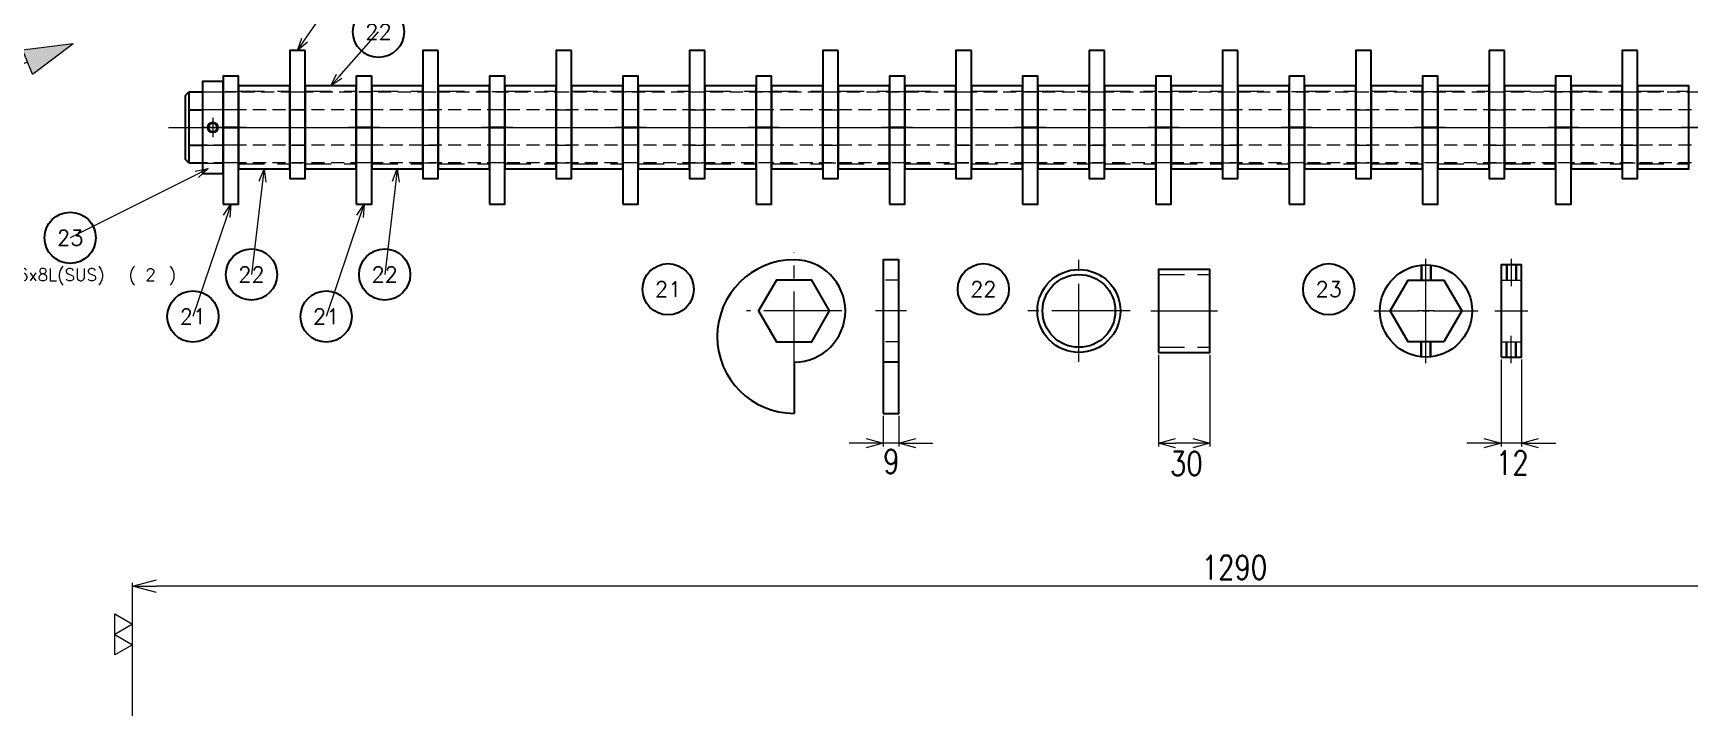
# Model space of a CAD drawing. Header units: millimetres. Extents: x 0 to 38884, y -3675 to 8056.
# Drawn here: x 33978 to 34947, y 656 to 1050 of the extents above; entities that cross this region are included whole.
import ezdxf
from ezdxf import colors
from ezdxf.entities.mleader import LeaderData, LeaderLine
from ezdxf.enums import TextEntityAlignment as Align
from ezdxf.math import Vec2, Vec3

# ---------------------------------------------------------------- set-up
doc = ezdxf.new("R2010")
doc.units = ezdxf.units.MM
doc.header["$LTSCALE"] = 2.4
doc.header["$PDMODE"] = 99
doc.header["$PDSIZE"] = 1
for name, pattern in [('CENTER2', [28.575, 19.05, -3.175, 3.175, -3.175]), ('HIDDEN', [9.525, 6.35, -3.175]), ('HIDDEN2', [4.7625, 3.175, -1.5875])]:
    doc.linetypes.add(name, pattern=pattern)
for name, color, linetype, lineweight in [('01_NORMAL', 7, 'Continuous', 25), ('03_かくれ線', 6, 'HIDDEN2', 13), ('04_HIDDEN', 2, 'HIDDEN', 13), ('04_中心線', 1, 'CENTER2', 9), ('05_CENTER', 4, 'CENTER2', 13), ('07_TEXT', 3, 'Continuous', 13), ('07_寸法線', 3, 'Continuous', 9), ('08_DIM', 3, 'Continuous', 13)]:
    doc.layers.add(name, color=color, linetype=linetype, lineweight=lineweight)
doc.layers.add('10_DRAFT', color=8, linetype='Continuous', lineweight=0, plot=False)
doc.styles.add('KSS_TXT', font='txt.shx', dxfattribs={"bigfont": 'extfont2.shx'})
doc.styles.get("Standard").update_dxf_attribs({"font": 'txt.shx', "bigfont": 'extfont2.shx'})
doc.styles.add('寸法用', font='simplex.shx', dxfattribs={"width": 0.8, "bigfont": '@extfont2.shx'})
doc.dimstyles.new('機械製図用', dxfattribs={"dimtxt": 3.5, "dimasz": 3.5, "dimexe": 2, "dimexo": 0, "dimgap": 1.2, "dimtad": 1, "dimdsep": 46, "dimtxsty": '寸法用', "dimblk": 'OPEN30', "dimcen": 0, "dimclrd": 256, "dimclre": 256, "dimclrt": 7, "dimazin": 2, "dimtm": 1e-09, "dimtfac": 0.75, "dimtmove": 0, "dimatfit": 3, "dimldrblk": 'OPEN30', "dimfxl": 1, "dimlwd": -1, "dimlwe": -1, "dimarcsym": 0})

# ---------------------------------------------------------------- blocks, each defined once
blk = doc.blocks.new('*U23')
at = {"layer": '07_TEXT', "color": 0, "style": 'KSS_TXT'}
for s, p in [('(', (37.75, 1)), (')', (47.52, 1))]:
    blk.add_text(s, height=3, dxfattribs=at).set_placement(p)
blk.add_attdef('補助材料名', (1.87, 1), '', height=3, dxfattribs=at)
blk.add_attdef('個数', text='', height=3, dxfattribs=at).set_placement((43.11, 1), align=Align.CENTER)
blk = doc.blocks.new('AM_BALLOON1')
at = {"transparency": 16777216}
blk.add_circle((0, 0), 5, dxfattribs=at)
blk.add_attdef('B_NUMBER', text='', height=3, dxfattribs=at).set_placement((0, 0), align=Align.MIDDLE_CENTER)
blk = doc.blocks.new('_OPEN')
at = {"color": 0, "linetype": 'ByBlock'}
for p, q in [((-1, 0.17), (0, 0)), ((0, 0), (-1, -0.17)), ((0, 0), (-1, 0))]:
    blk.add_line(p, q, dxfattribs=at)
blk = doc.blocks.new('_Open30')
at = {"color": 0, "linetype": 'ByBlock', "lineweight": -2}
for p, q in [((-1, 0.268), (0, 0)), ((0, 0), (-1, -0.268)), ((0, 0), (-1, 0))]:
    blk.add_line(p, q, dxfattribs=at)
blk = doc.blocks.new('A$C5E326CA8_1')
at = {"layer": '08_DIM'}
blk.add_hatch(color=1, dxfattribs=at).paths.add_polyline_path([(3.7, 171), (-48.1, 170.3), (-40.8, 144.5)])
at = {"layer": '08_DIM', "color": 1}
for p, q in [((-48.1, 170.3), (3.7, 171)), ((-48.1, 170.3), (-40.8, 144.5)), ((-40.8, 144.5), (3.7, 171))]:
    blk.add_line(p, q, dxfattribs=at)
blk.add_arc((0, 0), 163.6, 105.7568, 158.4669, dxfattribs=at)
blk = doc.blocks.new('*D1403')
at = {"layer": '07_寸法線', "transparency": 16777216}
for p, q in [((34036.3, 649.11), (34036.3, 728.33)), ((35326.3, 654.11), (35326.3, 728.33)), ((35312.3, 726.33), (34050.3, 726.33))]:
    blk.add_line(p, q, dxfattribs=at)
at = {"layer": 'Defpoints', "color": 0, "transparency": 16777216}
for p in [(34036.3, 726.33), (35326.3, 650.11), (34036.3, 645.11)]:
    blk.add_point(p, dxfattribs=at)
at = {"layer": '07_寸法線', "transparency": 16777216, "xscale": 14, "yscale": 14, "zscale": 14, "rotation": 180}
blk.add_blockref('_Open30', (34036.3, 726.33), dxfattribs=at)
at = {"layer": '07_寸法線', "transparency": 16777216, "xscale": 14, "yscale": 14, "zscale": 14}
blk.add_blockref('_Open30', (35326.3, 726.33), dxfattribs=at)
at = {"layer": '07_寸法線', "color": 7, "transparency": 16777216, "insert": (34681.3, 737.33), "char_height": 14, "attachment_point": 5, "style": '寸法用'}
blk.add_mtext('1290', dxfattribs=at)
blk = doc.blocks.new('p1ba02')
for p, q in [((-1.5, 2.6), (1.5, 2.6)), ((0, 0), (-1.5, 2.6)), ((1.5, 2.6), (0, 0)), ((3, 0), (1.5, 2.6)), ((1.5, 2.6), (4.5, 2.6)), ((4.5, 2.6), (3, 0))]:
    blk.add_line(p, q)
blk = doc.blocks.new('*D1406')
at = {"layer": '07_寸法線', "transparency": 16777216}
for p, q in [((34475.76, 826.1), (34475.76, 808.13)), ((34484.76, 826.1), (34484.76, 808.13)), ((34465.76, 810.13), (34455.76, 810.13)), ((34484.76, 810.13), (34475.76, 810.13)), ((34494.76, 810.13), (34504.76, 810.13))]:
    blk.add_line(p, q, dxfattribs=at)
at = {"layer": 'Defpoints', "color": 0, "transparency": 16777216}
for p in [(34475.76, 827.6), (34484.76, 827.6), (34475.76, 810.13)]:
    blk.add_point(p, dxfattribs=at)
at = {"layer": '07_寸法線', "transparency": 16777216, "xscale": 10, "yscale": 10, "zscale": 10}
blk.add_blockref('_Open30', (34475.76, 810.13), dxfattribs=at)
at = {"layer": '07_寸法線', "transparency": 16777216, "xscale": 10, "yscale": 10, "zscale": 10, "rotation": 180}
blk.add_blockref('_Open30', (34484.76, 810.13), dxfattribs=at)
at = {"layer": '07_寸法線', "color": 7, "transparency": 16777216, "insert": (34480.46, 799.41), "char_height": 14, "attachment_point": 5, "style": '寸法用'}
blk.add_mtext('9', dxfattribs=at)
blk = doc.blocks.new('M6tz')
at = {"color": 0}
for radius in [3, 2.5]:
    blk.add_circle((0, 0), radius, dxfattribs=at)
at = {"layer": '05_CENTER'}
for p, q in [((5.68, 0), (-5.68, 0)), ((0, -5.68), (0, 5.68))]:
    blk.add_line(p, q, dxfattribs=at)
blk = doc.blocks.new('*D1412')
at = {"layer": '07_寸法線', "transparency": 16777216}
for p, q in [((34636.87, 861.8), (34636.87, 808.13)), ((34666.87, 861.8), (34666.87, 808.13)), ((34656.87, 810.13), (34646.87, 810.13))]:
    blk.add_line(p, q, dxfattribs=at)
at = {"layer": 'Defpoints', "color": 0, "transparency": 16777216}
for p in [(34636.87, 863.3), (34666.87, 863.3), (34636.87, 810.13)]:
    blk.add_point(p, dxfattribs=at)
at = {"layer": '07_寸法線', "transparency": 16777216, "xscale": 10, "yscale": 10, "zscale": 10, "rotation": 180}
blk.add_blockref('_Open30', (34636.87, 810.13), dxfattribs=at)
at = {"layer": '07_寸法線', "transparency": 16777216, "xscale": 10, "yscale": 10, "zscale": 10}
blk.add_blockref('_Open30', (34666.87, 810.13), dxfattribs=at)
at = {"layer": '07_寸法線', "color": 7, "transparency": 16777216, "insert": (34653.11, 798.21), "char_height": 14, "attachment_point": 5, "style": '寸法用'}
blk.add_mtext('30', dxfattribs=at)
blk = doc.blocks.new('*U1413')
at = {"layer": '04_中心線', "color": 0, "linetype": 'CENTER2', "transparency": 16777216}
for p, q in [((0, 4.16), (0, 30.5)), ((-30.5, 0), (-4.16, 0)), ((4.16, 0), (30.5, 0)), ((0, -30.5), (0, -4.16))]:
    blk.add_line(p, q, dxfattribs=at)
at = {"layer": '04_中心線', "color": 0, "linetype": 'Continuous', "transparency": 16777216}
for p, q in [((-2.08, 0), (2.08, 0)), ((0, -2.08), (0, 2.08))]:
    blk.add_line(p, q, dxfattribs=at)
blk = doc.blocks.new('*D1414')
at = {"layer": '07_寸法線', "transparency": 16777216}
for p, q in [((34837.34, 859.1), (34837.34, 808.13)), ((34849.34, 859.1), (34849.34, 808.13)), ((34827.34, 810.13), (34817.34, 810.13)), ((34849.34, 810.13), (34837.34, 810.13)), ((34859.34, 810.13), (34869.34, 810.13))]:
    blk.add_line(p, q, dxfattribs=at)
at = {"layer": 'Defpoints', "color": 0, "transparency": 16777216}
for p in [(34837.34, 860.6), (34849.34, 860.6), (34837.34, 810.13)]:
    blk.add_point(p, dxfattribs=at)
at = {"layer": '07_寸法線', "transparency": 16777216, "xscale": 10, "yscale": 10, "zscale": 10}
blk.add_blockref('_Open30', (34837.34, 810.13), dxfattribs=at)
at = {"layer": '07_寸法線', "transparency": 16777216, "xscale": 10, "yscale": 10, "zscale": 10, "rotation": 180}
blk.add_blockref('_Open30', (34849.34, 810.13), dxfattribs=at)
at = {"layer": '07_寸法線', "color": 7, "transparency": 16777216, "insert": (34843.91, 798.61), "char_height": 14, "attachment_point": 5, "style": '寸法用'}
blk.add_mtext('12', dxfattribs=at)

msp = doc.modelspace()

# ---------------------------------------------------------------- linework, layer by layer
for p, q in [((34067.3002, 1013.8979), (34069.3002, 1015.8979)), ((34067.3002, 976.3287), (34067.3002, 1013.8979)), ((34069.3002, 1015.8979), (34069.3002, 974.3287)), ((34069.3002, 1015.8979), (34077.298, 1015.8979)), ((34069.3002, 1005.5056), (34077.298, 1005.5056)), ((34069.3002, 984.721), (34077.298, 984.721)), ((34069.3002, 974.3287), (34067.3002, 976.3287)), ((34069.3002, 974.3287), (34077.298, 974.3287))]:
    msp.add_line(p, q)
at = {"color": 0}
for p, q in [((34098.298, 995.1133), (34089.298, 995.1133)), ((34089.298, 995.1133), (34098.298, 995.1133)), ((34176.298, 995.1133), (34167.298, 995.1133)), ((34167.298, 995.1133), (34176.298, 995.1133)), ((34254.298, 995.1133), (34245.298, 995.1133)), ((34245.298, 995.1133), (34254.298, 995.1133)), ((34332.298, 995.1133), (34323.298, 995.1133)), ((34323.298, 995.1133), (34332.298, 995.1133)), ((34410.298, 995.1133), (34401.298, 995.1133)), ((34401.298, 995.1133), (34410.298, 995.1133)), ((34488.298, 995.1133), (34479.298, 995.1133)), ((34479.298, 995.1133), (34488.298, 995.1133)), ((34566.298, 995.1133), (34557.298, 995.1133)), ((34557.298, 995.1133), (34566.298, 995.1133)), ((34644.298, 995.1133), (34635.298, 995.1133)), ((34635.298, 995.1133), (34644.298, 995.1133)), ((34722.298, 995.1133), (34713.298, 995.1133)), ((34713.298, 995.1133), (34722.298, 995.1133)), ((34800.298, 995.1133), (34791.298, 995.1133)), ((34791.298, 995.1133), (34800.298, 995.1133)), ((34878.298, 995.1133), (34869.298, 995.1133)), ((34869.298, 995.1133), (34878.298, 995.1133)), ((34423.5429, 857.598), (34423.5429, 827.598)), ((34484.7624, 857.598), (34475.7624, 857.598))]:
    msp.add_line(p, q, dxfattribs=at)
for points in [[(34137.298, 1040.1133), (34128.298, 1040.1133), (34128.298, 965.1133), (34137.298, 965.1133)], [(34215.298, 1040.1133), (34206.298, 1040.1133), (34206.298, 965.1133), (34215.298, 965.1133)], [(34293.298, 1040.1133), (34284.298, 1040.1133), (34284.298, 965.1133), (34293.298, 965.1133)], [(34371.298, 1040.1133), (34362.298, 1040.1133), (34362.298, 965.1133), (34371.298, 965.1133)], [(34449.298, 1040.1133), (34440.298, 1040.1133), (34440.298, 965.1133), (34449.298, 965.1133)], [(34527.298, 1040.1133), (34518.298, 1040.1133), (34518.298, 965.1133), (34527.298, 965.1133)], [(34605.298, 1040.1133), (34596.298, 1040.1133), (34596.298, 965.1133), (34605.298, 965.1133)], [(34683.298, 1040.1133), (34674.298, 1040.1133), (34674.298, 965.1133), (34683.298, 965.1133)], [(34761.298, 1040.1133), (34752.298, 1040.1133), (34752.298, 965.1133), (34761.298, 965.1133)], [(34839.298, 1040.1133), (34830.298, 1040.1133), (34830.298, 965.1133), (34839.298, 965.1133)], [(34917.298, 1040.1133), (34908.298, 1040.1133), (34908.298, 965.1133), (34917.298, 965.1133)], [(34077.298, 968.1133), (34089.298, 968.1133), (34089.298, 1022.1133), (34077.298, 1022.1133)], [(34089.298, 950.1133), (34098.298, 950.1133), (34098.298, 1025.1133), (34089.298, 1025.1133)], [(34098.298, 970.8133), (34128.298, 970.8133), (34128.298, 1019.4133), (34098.298, 1019.4133)], [(34137.298, 970.8133), (34167.298, 970.8133), (34167.298, 1019.4133), (34137.298, 1019.4133)], [(34167.298, 950.1133), (34176.298, 950.1133), (34176.298, 1025.1133), (34167.298, 1025.1133)], [(34176.298, 970.8133), (34206.298, 970.8133), (34206.298, 1019.4133), (34176.298, 1019.4133)], [(34215.298, 970.8133), (34245.298, 970.8133), (34245.298, 1019.4133), (34215.298, 1019.4133)], [(34245.298, 950.1133), (34254.298, 950.1133), (34254.298, 1025.1133), (34245.298, 1025.1133)], [(34254.298, 970.8133), (34284.298, 970.8133), (34284.298, 1019.4133), (34254.298, 1019.4133)], [(34293.298, 970.8133), (34323.298, 970.8133), (34323.298, 1019.4133), (34293.298, 1019.4133)], [(34323.298, 950.1133), (34332.298, 950.1133), (34332.298, 1025.1133), (34323.298, 1025.1133)], [(34332.298, 970.8133), (34362.298, 970.8133), (34362.298, 1019.4133), (34332.298, 1019.4133)], [(34371.298, 970.8133), (34401.298, 970.8133), (34401.298, 1019.4133), (34371.298, 1019.4133)], [(34401.298, 950.1133), (34410.298, 950.1133), (34410.298, 1025.1133), (34401.298, 1025.1133)], [(34410.298, 970.8133), (34440.298, 970.8133), (34440.298, 1019.4133), (34410.298, 1019.4133)], [(34449.298, 970.8133), (34479.298, 970.8133), (34479.298, 1019.4133), (34449.298, 1019.4133)], [(34479.298, 950.1133), (34488.298, 950.1133), (34488.298, 1025.1133), (34479.298, 1025.1133)], [(34488.298, 970.8133), (34518.298, 970.8133), (34518.298, 1019.4133), (34488.298, 1019.4133)], [(34527.298, 970.8133), (34557.298, 970.8133), (34557.298, 1019.4133), (34527.298, 1019.4133)], [(34557.298, 950.1133), (34566.298, 950.1133), (34566.298, 1025.1133), (34557.298, 1025.1133)], [(34566.298, 970.8133), (34596.298, 970.8133), (34596.298, 1019.4133), (34566.298, 1019.4133)], [(34605.298, 970.8133), (34635.298, 970.8133), (34635.298, 1019.4133), (34605.298, 1019.4133)], [(34635.298, 950.1133), (34644.298, 950.1133), (34644.298, 1025.1133), (34635.298, 1025.1133)], [(34644.298, 970.8133), (34674.298, 970.8133), (34674.298, 1019.4133), (34644.298, 1019.4133)], [(34683.298, 970.8133), (34713.298, 970.8133), (34713.298, 1019.4133), (34683.298, 1019.4133)], [(34713.298, 950.1133), (34722.298, 950.1133), (34722.298, 1025.1133), (34713.298, 1025.1133)], [(34722.298, 970.8133), (34752.298, 970.8133), (34752.298, 1019.4133), (34722.298, 1019.4133)], [(34761.298, 970.8133), (34791.298, 970.8133), (34791.298, 1019.4133), (34761.298, 1019.4133)], [(34791.298, 950.1133), (34800.298, 950.1133), (34800.298, 1025.1133), (34791.298, 1025.1133)], [(34800.298, 970.8133), (34830.298, 970.8133), (34830.298, 1019.4133), (34800.298, 1019.4133)], [(34839.298, 970.8133), (34869.298, 970.8133), (34869.298, 1019.4133), (34839.298, 1019.4133)], [(34869.298, 950.1133), (34878.298, 950.1133), (34878.298, 1025.1133), (34869.298, 1025.1133)], [(34878.298, 970.8133), (34908.298, 970.8133), (34908.298, 1019.4133), (34878.298, 1019.4133)], [(34917.298, 970.8133), (34947.298, 970.8133), (34947.298, 1019.4133), (34917.298, 1019.4133)], [(34475.7624, 827.598), (34484.7624, 827.598), (34484.7624, 917.598), (34475.7624, 917.598)], [(34636.8728, 863.298), (34666.8728, 863.298), (34666.8728, 911.898), (34636.8728, 911.898)], [(34837.343, 860.598), (34849.343, 860.598), (34849.343, 914.598), (34837.343, 914.598)], [(34803.8689, 869.498), (34782.9688, 869.498), (34772.5188, 887.598), (34782.9688, 905.698), (34803.8689, 905.698), (34814.3189, 887.598)]]:
    msp.add_lwpolyline(points, close=True, dxfattribs=at)
for points in [[(34413.1506, 869.598), (34433.9352, 869.598), (34444.3275, 887.598), (34433.9352, 905.598), (34413.1506, 905.598), (34402.7583, 887.598), (34413.1506, 869.598)], [(34413.1506, 905.598), (34402.7583, 887.598), (34413.1506, 869.598), (34433.9352, 869.598), (34444.3275, 887.598), (34433.9352, 905.598), (34413.1506, 905.598)]]:
    msp.add_lwpolyline(points, dxfattribs=at)
for centre, radius in [((34590.2746, 887.598), 24.3), ((34793.4188, 887.598), 27), ((34590.2746, 887.598), 21.3)]:
    msp.add_circle(centre, radius, dxfattribs=at)
for centre, radius, start, end in [((34423.5429, 872.598), 45, 90, 270), ((34423.5429, 887.598), 30, 270, 90)]:
    msp.add_arc(centre, radius, start, end, dxfattribs=at)
at = {"layer": '03_かくれ線'}
for p, q in [((34077.298, 1015.8979), (35280.298, 1015.8979)), ((34098.298, 1015.8979), (34089.298, 1015.8979)), ((34128.298, 1015.8979), (34137.298, 1015.8979)), ((34176.298, 1015.8979), (34167.298, 1015.8979)), ((34206.298, 1015.8979), (34215.298, 1015.8979)), ((34254.298, 1015.8979), (34245.298, 1015.8979)), ((34284.298, 1015.8979), (34293.298, 1015.8979)), ((34332.298, 1015.8979), (34323.298, 1015.8979)), ((34362.298, 1015.8979), (34371.298, 1015.8979)), ((34410.298, 1015.8979), (34401.298, 1015.8979)), ((34440.298, 1015.8979), (34449.298, 1015.8979)), ((34488.298, 1015.8979), (34479.298, 1015.8979)), ((34518.298, 1015.8979), (34527.298, 1015.8979)), ((34566.298, 1015.8979), (34557.298, 1015.8979)), ((34596.298, 1015.8979), (34605.298, 1015.8979)), ((34644.298, 1015.8979), (34635.298, 1015.8979)), ((34674.298, 1015.8979), (34683.298, 1015.8979)), ((34722.298, 1015.8979), (34713.298, 1015.8979)), ((34752.298, 1015.8979), (34761.298, 1015.8979)), ((34800.298, 1015.8979), (34791.298, 1015.8979)), ((34830.298, 1015.8979), (34839.298, 1015.8979)), ((34878.298, 1015.8979), (34869.298, 1015.8979)), ((34908.298, 1015.8979), (34917.298, 1015.8979)), ((35280.298, 1005.5056), (34077.298, 1005.5056)), ((34128.298, 995.1133), (34137.298, 995.1133)), ((34206.298, 995.1133), (34215.298, 995.1133)), ((34284.298, 995.1133), (34293.298, 995.1133)), ((34362.298, 995.1133), (34371.298, 995.1133)), ((34440.298, 995.1133), (34449.298, 995.1133)), ((34518.298, 995.1133), (34527.298, 995.1133)), ((34596.298, 995.1133), (34605.298, 995.1133)), ((34674.298, 995.1133), (34683.298, 995.1133)), ((34752.298, 995.1133), (34761.298, 995.1133)), ((34830.298, 995.1133), (34839.298, 995.1133)), ((34908.298, 995.1133), (34917.298, 995.1133)), ((35280.298, 984.721), (34077.298, 984.721)), ((35280.298, 974.3287), (34077.298, 974.3287)), ((34098.298, 974.3287), (34089.298, 974.3287)), ((34128.298, 974.3287), (34137.298, 974.3287)), ((34176.298, 974.3287), (34167.298, 974.3287)), ((34206.298, 974.3287), (34215.298, 974.3287)), ((34254.298, 974.3287), (34245.298, 974.3287)), ((34284.298, 974.3287), (34293.298, 974.3287)), ((34332.298, 974.3287), (34323.298, 974.3287)), ((34362.298, 974.3287), (34371.298, 974.3287)), ((34410.298, 974.3287), (34401.298, 974.3287)), ((34440.298, 974.3287), (34449.298, 974.3287)), ((34488.298, 974.3287), (34479.298, 974.3287)), ((34518.298, 974.3287), (34527.298, 974.3287)), ((34566.298, 974.3287), (34557.298, 974.3287)), ((34596.298, 974.3287), (34605.298, 974.3287)), ((34644.298, 974.3287), (34635.298, 974.3287)), ((34674.298, 974.3287), (34683.298, 974.3287)), ((34722.298, 974.3287), (34713.298, 974.3287)), ((34752.298, 974.3287), (34761.298, 974.3287)), ((34800.298, 974.3287), (34791.298, 974.3287)), ((34830.298, 974.3287), (34839.298, 974.3287)), ((34878.298, 974.3287), (34869.298, 974.3287)), ((34908.298, 974.3287), (34917.298, 974.3287)), ((34484.7624, 905.598), (34475.7624, 905.598)), ((34484.7624, 887.598), (34475.7624, 887.598)), ((34484.7624, 869.598), (34475.7624, 869.598))]:
    msp.add_line(p, q, dxfattribs=at)
at = {"layer": '04_HIDDEN'}
for p, q in [((34077.298, 1016.0134), (34089.298, 1016.0134)), ((34098.298, 1016.4133), (34128.298, 1016.4133)), ((34137.298, 1016.4133), (34167.298, 1016.4133)), ((34176.298, 1016.4133), (34206.298, 1016.4133)), ((34215.298, 1016.4133), (34245.298, 1016.4133)), ((34254.298, 1016.4133), (34284.298, 1016.4133)), ((34293.298, 1016.4133), (34323.298, 1016.4133)), ((34332.298, 1016.4133), (34362.298, 1016.4133)), ((34371.298, 1016.4133), (34401.298, 1016.4133)), ((34410.298, 1016.4133), (34440.298, 1016.4133)), ((34449.298, 1016.4133), (34479.298, 1016.4133)), ((34488.298, 1016.4133), (34518.298, 1016.4133)), ((34527.298, 1016.4133), (34557.298, 1016.4133)), ((34566.298, 1016.4133), (34596.298, 1016.4133)), ((34605.298, 1016.4133), (34635.298, 1016.4133)), ((34644.298, 1016.4133), (34674.298, 1016.4133)), ((34683.298, 1016.4133), (34713.298, 1016.4133)), ((34722.298, 1016.4133), (34752.298, 1016.4133)), ((34761.298, 1016.4133), (34791.298, 1016.4133)), ((34800.298, 1016.4133), (34830.298, 1016.4133)), ((34839.298, 1016.4133), (34869.298, 1016.4133)), ((34878.298, 1016.4133), (34908.298, 1016.4133)), ((34917.298, 1016.4133), (34947.298, 1016.4133)), ((34077.298, 1005.5633), (34089.298, 1005.5633)), ((34077.298, 984.6632), (34089.298, 984.6632)), ((34077.298, 974.2132), (34089.298, 974.2132)), ((34098.298, 973.8133), (34128.298, 973.8133)), ((34137.298, 973.8133), (34167.298, 973.8133)), ((34176.298, 973.8133), (34206.298, 973.8133)), ((34215.298, 973.8133), (34245.298, 973.8133)), ((34254.298, 973.8133), (34284.298, 973.8133)), ((34293.298, 973.8133), (34323.298, 973.8133)), ((34332.298, 973.8133), (34362.298, 973.8133)), ((34371.298, 973.8133), (34401.298, 973.8133)), ((34410.298, 973.8133), (34440.298, 973.8133)), ((34449.298, 973.8133), (34479.298, 973.8133)), ((34488.298, 973.8133), (34518.298, 973.8133)), ((34527.298, 973.8133), (34557.298, 973.8133)), ((34566.298, 973.8133), (34596.298, 973.8133)), ((34605.298, 973.8133), (34635.298, 973.8133)), ((34644.298, 973.8133), (34674.298, 973.8133)), ((34683.298, 973.8133), (34713.298, 973.8133)), ((34722.298, 973.8133), (34752.298, 973.8133)), ((34761.298, 973.8133), (34791.298, 973.8133)), ((34800.298, 973.8133), (34830.298, 973.8133)), ((34839.298, 973.8133), (34869.298, 973.8133)), ((34878.298, 973.8133), (34908.298, 973.8133)), ((34917.298, 973.8133), (34947.298, 973.8133)), ((34790.4188, 914.4308), (34790.4188, 905.698)), ((34791.0188, 914.4911), (34791.0188, 905.698)), ((34795.8188, 914.4911), (34795.8188, 905.698)), ((34796.4188, 914.4308), (34796.4188, 905.698)), ((34840.343, 914.598), (34840.343, 905.698)), ((34840.943, 914.598), (34840.943, 905.698)), ((34845.743, 914.598), (34845.743, 905.698)), ((34846.343, 914.598), (34846.343, 905.698)), ((34636.8728, 908.898), (34666.8728, 908.898)), ((34837.343, 905.698), (34849.343, 905.698)), ((34636.8728, 866.298), (34666.8728, 866.298)), ((34790.4188, 860.7652), (34790.4188, 869.498)), ((34791.0188, 860.7049), (34791.0188, 869.498)), ((34795.8188, 860.7049), (34795.8188, 869.498)), ((34796.4188, 860.7652), (34796.4188, 869.498)), ((34837.343, 869.498), (34849.343, 869.498)), ((34840.343, 860.598), (34840.343, 869.498)), ((34840.943, 860.598), (34840.943, 869.498)), ((34845.743, 860.598), (34845.743, 869.498)), ((34846.343, 860.598), (34846.343, 869.498))]:
    msp.add_line(p, q, dxfattribs=at)
at = {"layer": '04_HIDDEN', "color": 3}
for p, q in [((34098.298, 1005.5056), (34089.298, 1005.5056)), ((34128.298, 1005.5056), (34137.298, 1005.5056)), ((34176.298, 1005.5056), (34167.298, 1005.5056)), ((34206.298, 1005.5056), (34215.298, 1005.5056)), ((34254.298, 1005.5056), (34245.298, 1005.5056)), ((34284.298, 1005.5056), (34293.298, 1005.5056)), ((34332.298, 1005.5056), (34323.298, 1005.5056)), ((34362.298, 1005.5056), (34371.298, 1005.5056)), ((34410.298, 1005.5056), (34401.298, 1005.5056)), ((34440.298, 1005.5056), (34449.298, 1005.5056)), ((34488.298, 1005.5056), (34479.298, 1005.5056)), ((34518.298, 1005.5056), (34527.298, 1005.5056)), ((34566.298, 1005.5056), (34557.298, 1005.5056)), ((34596.298, 1005.5056), (34605.298, 1005.5056)), ((34644.298, 1005.5056), (34635.298, 1005.5056)), ((34674.298, 1005.5056), (34683.298, 1005.5056)), ((34722.298, 1005.5056), (34713.298, 1005.5056)), ((34752.298, 1005.5056), (34761.298, 1005.5056)), ((34800.298, 1005.5056), (34791.298, 1005.5056)), ((34830.298, 1005.5056), (34839.298, 1005.5056)), ((34878.298, 1005.5056), (34869.298, 1005.5056)), ((34908.298, 1005.5056), (34917.298, 1005.5056)), ((34098.298, 984.721), (34089.298, 984.721)), ((34128.298, 984.721), (34137.298, 984.721)), ((34176.298, 984.721), (34167.298, 984.721)), ((34206.298, 984.721), (34215.298, 984.721)), ((34254.298, 984.721), (34245.298, 984.721)), ((34284.298, 984.721), (34293.298, 984.721)), ((34332.298, 984.721), (34323.298, 984.721)), ((34362.298, 984.721), (34371.298, 984.721)), ((34410.298, 984.721), (34401.298, 984.721)), ((34440.298, 984.721), (34449.298, 984.721)), ((34488.298, 984.721), (34479.298, 984.721)), ((34518.298, 984.721), (34527.298, 984.721)), ((34566.298, 984.721), (34557.298, 984.721)), ((34596.298, 984.721), (34605.298, 984.721)), ((34644.298, 984.721), (34635.298, 984.721)), ((34674.298, 984.721), (34683.298, 984.721)), ((34722.298, 984.721), (34713.298, 984.721)), ((34752.298, 984.721), (34761.298, 984.721)), ((34800.298, 984.721), (34791.298, 984.721)), ((34830.298, 984.721), (34839.298, 984.721)), ((34878.298, 984.721), (34869.298, 984.721)), ((34908.298, 984.721), (34917.298, 984.721))]:
    msp.add_line(p, q, dxfattribs=at)
at = {"layer": '04_中心線'}
for p, q in [((34057.3002, 995.1133), (35650.3002, 995.1133)), ((34102.8808, 995.1133), (34084.7152, 995.1133)), ((34123.7152, 995.1133), (34141.8808, 995.1133)), ((34180.8808, 995.1133), (34162.7152, 995.1133)), ((34201.7152, 995.1133), (34219.8808, 995.1133)), ((34258.8808, 995.1133), (34240.7152, 995.1133)), ((34279.7152, 995.1133), (34297.8808, 995.1133)), ((34336.8808, 995.1133), (34318.7152, 995.1133)), ((34357.7152, 995.1133), (34375.8808, 995.1133)), ((34414.8808, 995.1133), (34396.7152, 995.1133)), ((34435.7152, 995.1133), (34453.8808, 995.1133)), ((34492.8808, 995.1133), (34474.7152, 995.1133)), ((34513.7152, 995.1133), (34531.8808, 995.1133)), ((34570.8808, 995.1133), (34552.7152, 995.1133)), ((34591.7152, 995.1133), (34609.8808, 995.1133)), ((34648.8808, 995.1133), (34630.7152, 995.1133)), ((34669.7152, 995.1133), (34687.8808, 995.1133)), ((34726.8808, 995.1133), (34708.7152, 995.1133)), ((34747.7152, 995.1133), (34765.8808, 995.1133)), ((34804.8808, 995.1133), (34786.7152, 995.1133)), ((34825.7152, 995.1133), (34843.8808, 995.1133)), ((34882.8808, 995.1133), (34864.7152, 995.1133)), ((34903.7152, 995.1133), (34921.8808, 995.1133)), ((34960.8808, 995.1133), (34942.7152, 995.1133)), ((34423.5429, 853.207), (34423.5429, 921.9889)), ((34451.4562, 887.598), (34395.6295, 887.598)), ((34489.3822, 887.598), (34471.2166, 887.598))]:
    msp.add_line(p, q, dxfattribs=at)
at = {"layer": '05_CENTER'}
for p, q in [((34074.6482, 995.1133), (34091.9478, 995.1133)), ((34093.8151, 995.1133), (34132.817, 995.1133)), ((34132.8151, 995.1133), (34171.817, 995.1133)), ((34171.8151, 995.1133), (34210.817, 995.1133)), ((34210.8151, 995.1133), (34249.817, 995.1133)), ((34249.8151, 995.1133), (34288.817, 995.1133)), ((34288.8151, 995.1133), (34327.817, 995.1133)), ((34327.8151, 995.1133), (34366.817, 995.1133)), ((34366.8151, 995.1133), (34405.817, 995.1133)), ((34405.8151, 995.1133), (34444.817, 995.1133)), ((34444.8151, 995.1133), (34483.817, 995.1133)), ((34483.8151, 995.1133), (34522.817, 995.1133)), ((34522.8151, 995.1133), (34561.817, 995.1133)), ((34561.8151, 995.1133), (34600.817, 995.1133)), ((34600.8151, 995.1133), (34639.817, 995.1133)), ((34639.8151, 995.1133), (34678.817, 995.1133)), ((34678.8151, 995.1133), (34717.817, 995.1133)), ((34717.8151, 995.1133), (34756.817, 995.1133)), ((34756.8151, 995.1133), (34795.817, 995.1133)), ((34795.8151, 995.1133), (34834.817, 995.1133)), ((34834.8151, 995.1133), (34873.817, 995.1133)), ((34873.8151, 995.1133), (34912.817, 995.1133)), ((34912.8151, 995.1133), (34951.817, 995.1133)), ((34590.2746, 857.706), (34590.2746, 917.49)), ((34843.343, 918.098), (34843.343, 902.198)), ((34620.1666, 887.598), (34560.3826, 887.598)), ((34632.3899, 887.598), (34671.3918, 887.598)), ((34833.6359, 887.598), (34852.9633, 887.598)), ((34843.343, 857.098), (34843.343, 872.998))]:
    msp.add_line(p, q, dxfattribs=at)
at = {"layer": '10_DRAFT'}
for p, q in [((34590.2746, 882.8449), (34590.2746, 892.3511)), ((34793.4188, 882.8449), (34793.4188, 892.3511)), ((34595.0277, 887.598), (34585.5215, 887.598)), ((34798.1719, 887.598), (34788.6658, 887.598))]:
    msp.add_line(p, q, dxfattribs=at)

# ---------------------------------------------------------------- block references
at = {"rotation": 90}
msp.add_blockref('M6tz', (34083.298, 995.1133), dxfattribs=at)
at = {"layer": '01_NORMAL', "xscale": -0.5759999999999997, "yscale": 0.5759999999999997, "zscale": 0.5759999999999997, "rotation": 217.9425527146906}
msp.add_blockref('A$C5E326CA8_1', (33939.2382, 1120.6676), dxfattribs=at)
at = {"layer": '04_中心線', "linetype": 'CENTER2'}
msp.add_blockref('*U1413', (34793.4188, 887.598), dxfattribs=at)
at = {"layer": '07_寸法線', "xscale": 4, "yscale": 4, "zscale": 4, "rotation": 90.00000000000001}
msp.add_blockref('p1ba02', (34036.3002, 692.0571), dxfattribs=at)
at = {"layer": '08_DIM', "color": 15, "xscale": 2.4, "yscale": 2.4, "zscale": 2.4}
msp.add_blockref('*U23', (33943.3758, 902.7973), dxfattribs=at).add_auto_attribs({'補助材料名': 'ｾｯﾄM6x8L(SUS)', '個数': '2'})

# ---------------------------------------------------------------- dimensions: what is measured, and where the dimension line sits
at = {"layer": '07_寸法線'}
for base, p1, p2, picture, middle in [((34636.8728, 810.1334), (34666.8728, 863.298), (34636.8728, 863.298), '*D1412', (34653.1052, 798.2061)), ((34837.343, 810.1334), (34849.343, 860.598), (34837.343, 860.598), '*D1414', (34843.9096, 798.6055)), ((34475.7624, 810.1334), (34484.7624, 827.598), (34475.7624, 827.598), '*D1406', (34480.4623, 799.4052))]:
    dim = msp.add_linear_dim(base=base, p1=p1, p2=p2, dimstyle='機械製図用', override={"dimtxt": 14, "dimasz": 10, "dimexo": 1.5, "dimtmove": 2}, dxfattribs=at)
    dim.commit()
    dim.dimension.update_dxf_attribs({"geometry": picture, "text_midpoint": middle, "dimtype": 160})
dim = msp.add_linear_dim(base=(34036.3002, 726.3345), p1=(35326.3002, 650.108), p2=(34036.3002, 645.108), dimstyle='機械製図用', override={"dimtxt": 14, "dimasz": 14, "dimexo": 4, "dimgap": 4}, dxfattribs=at)
dim.commit()
dim.dimension.update_dxf_attribs({"geometry": '*D1403', "text_midpoint": (34681.3002, 737.3345)})

# ---------------------------------------------------------------- leaders
at = {"layer": '08_DIM'}
ml = msp.add_multileader_block('Standard', dxfattribs=at)
ml.set_content('AM_BALLOON1', color=256, scale=3)
ml.set_attribute('B_NUMBER', 'N', width=0)
ml.set_leader_properties(color=256, linetype='ByLayer', lineweight=-1)
ml.set_arrow_properties(name='OPEN')
ml.build(insert=Vec2(0, 0))
ml.multileader.update_dxf_attribs({"leader_type": 0, "has_dogleg": 0, "text_right_attachment_type": 6, "dogleg_length": 0, "arrow_head_size": 6, "scale": 3, "block_connection_type": 1})
ctx = ml.context
ctx.base_point, ctx.scale, ctx.char_height, ctx.arrow_head_size, ctx.landing_gap_size, ctx.plane_origin = Vec3(35713.6935, 1583.3789), 3, 12, 6, 6, Vec3(35713.6935, 1583.3789)
ctx.right_attachment, ctx.attachment_type = 6, 1
notes = []
notes.append((ctx, [(0, (0, 0, 0), (0, 0), (1, 0), 1, [])]))
ctx.block.insert = Vec3(35713.6935, 1583.3789)
ml = msp.add_multileader_block('Standard', dxfattribs=at)
ml.set_content('AM_BALLOON1', color=256, scale=3)
ml.set_attribute('B_NUMBER', 'G', width=0)
ml.set_leader_properties(color=256, linetype='ByLayer', lineweight=-1)
ml.set_arrow_properties(name='OPEN')
ml.build(insert=Vec2(0, 0))
ml.multileader.update_dxf_attribs({"leader_type": 0, "has_dogleg": 0, "text_right_attachment_type": 6, "dogleg_length": 0, "arrow_head_size": 6, "scale": 3, "block_connection_type": 1})
ctx = ml.context
ctx.base_point, ctx.scale, ctx.char_height, ctx.arrow_head_size, ctx.landing_gap_size, ctx.plane_origin = Vec3(35678.7497, 1486.7985), 3, 12, 6, 6, Vec3(35678.7497, 1486.7985)
ctx.right_attachment, ctx.attachment_type = 6, 1
notes.append((ctx, [(0, (0, 0, 0), (0, 0), (1, 0), 1, [])]))
ctx.block.insert = Vec3(35678.7497, 1486.7985)
ml = msp.add_multileader_block('Standard', dxfattribs=at)
ml.set_content('AM_BALLOON1', color=256, scale=3)
ml.set_attribute('B_NUMBER', '21', width=0)
ml.set_leader_properties(color=256, linetype='ByLayer', lineweight=-1)
ml.set_arrow_properties(name='OPEN30')
ml.build(insert=Vec2(0, 0))
ml.multileader.update_dxf_attribs({"has_dogleg": 0, "text_right_attachment_type": 6, "dogleg_length": 0, "arrow_head_size": 7.5, "scale": 3, "block_connection_type": 1})
ctx = ml.context
ctx.base_point, ctx.scale, ctx.char_height, ctx.arrow_head_size, ctx.landing_gap_size, ctx.plane_origin = Vec3(34156.4014, 1074.2873), 3, 12, 7.5, 6, Vec3(34051.9548, 1150.5864)
ctx.right_attachment, ctx.attachment_type = 6, 1
notes.append((ctx, [(1, (1, 1, 0), (34156.4014, 1074.2873), (1, 0), 0, [(0, [(34132.798, 1040.1133)], 0, [])])]))
ctx.block.insert = Vec3(34156.4014, 1074.2873)
ml = msp.add_multileader_block('Standard', dxfattribs=at)
ml.set_content('AM_BALLOON1', color=256, scale=3)
ml.set_attribute('B_NUMBER', '22', width=0)
ml.set_leader_properties(color=256, linetype='ByLayer', lineweight=-1)
ml.set_arrow_properties(name='OPEN30')
ml.build(insert=Vec2(0, 0))
ml.multileader.update_dxf_attribs({"has_dogleg": 0, "text_right_attachment_type": 6, "dogleg_length": 0, "arrow_head_size": 7.5, "scale": 3, "block_connection_type": 1})
ctx = ml.context
ctx.base_point, ctx.scale, ctx.char_height, ctx.arrow_head_size, ctx.landing_gap_size, ctx.plane_origin = Vec3(34180.2727, 1051.1366), 3, 12, 7.5, 6, Vec3(34075.0127, 1171.2864)
ctx.right_attachment, ctx.attachment_type = 6, 1
notes.append((ctx, [(1, (1, 1, 0), (34180.2727, 1051.1366), (1, 0), 0, [(0, [(34152.298, 1019.4133)], 0, [])])]))
ctx.block.insert = Vec3(34180.2727, 1051.1366)
ml = msp.add_multileader_block('Standard', dxfattribs=at)
ml.set_content('AM_BALLOON1', color=256, scale=3)
ml.set_attribute('B_NUMBER', '23', width=0)
ml.set_leader_properties(color=256, linetype='ByLayer', lineweight=-1)
ml.set_arrow_properties(name='OPEN30')
ml.build(insert=Vec2(0, 0))
ml.multileader.update_dxf_attribs({"has_dogleg": 0, "text_right_attachment_type": 6, "dogleg_length": 0, "arrow_head_size": 7.5, "scale": 3, "block_connection_type": 1})
ctx = ml.context
ctx.base_point, ctx.scale, ctx.char_height, ctx.arrow_head_size, ctx.landing_gap_size, ctx.plane_origin = Vec3(33999.8329, 930.4797), 3, 12, 7.5, 6, Vec3(33999.7976, 1122.8447)
ctx.right_attachment, ctx.attachment_type = 6, 1
notes.append((ctx, [(0, (1, 1, 0), (33999.8329, 930.4797), (-1, 0), 0, [(0, [(34080.6408, 970.9716)], 0, [])])]))
ctx.block.insert = Vec3(33999.8329, 930.4797)
ml = msp.add_multileader_block('Standard', dxfattribs=at)
ml.set_content('AM_BALLOON1', color=256, scale=3)
ml.set_attribute('B_NUMBER', '22', width=0)
ml.set_leader_properties(color=256, linetype='ByLayer', lineweight=-1)
ml.set_arrow_properties(name='OPEN30')
ml.build(insert=Vec2(0, 0))
ml.multileader.update_dxf_attribs({"has_dogleg": 0, "text_right_attachment_type": 6, "dogleg_length": 0, "arrow_head_size": 7.5, "scale": 3, "block_connection_type": 1})
ctx = ml.context
ctx.base_point, ctx.scale, ctx.char_height, ctx.arrow_head_size, ctx.landing_gap_size, ctx.plane_origin = Vec3(34105.9079, 908.9411), 3, 12, 7.5, 6, Vec3(34036.0127, 1122.6864)
ctx.right_attachment, ctx.attachment_type = 6, 1
notes.append((ctx, [(0, (1, 1, 0), (34105.9079, 908.9411), (-1, 0), 0, [(0, [(34113.298, 970.8133)], 0, [])])]))
ctx.block.insert = Vec3(34105.9079, 908.9411)
ml = msp.add_multileader_block('Standard', dxfattribs=at)
ml.set_content('AM_BALLOON1', color=256, scale=3)
ml.set_attribute('B_NUMBER', '22', width=0)
ml.set_leader_properties(color=256, linetype='ByLayer', lineweight=-1)
ml.set_arrow_properties(name='OPEN30')
ml.build(insert=Vec2(0, 0))
ml.multileader.update_dxf_attribs({"has_dogleg": 0, "text_right_attachment_type": 6, "dogleg_length": 0, "arrow_head_size": 7.5, "scale": 3, "block_connection_type": 1})
ctx = ml.context
ctx.base_point, ctx.scale, ctx.char_height, ctx.arrow_head_size, ctx.landing_gap_size, ctx.plane_origin = Vec3(34183.9079, 908.9411), 3, 12, 7.5, 6, Vec3(34114.0127, 1122.6864)
ctx.right_attachment, ctx.attachment_type = 6, 1
notes.append((ctx, [(0, (1, 1, 0), (34183.9079, 908.9411), (-1, 0), 0, [(0, [(34191.298, 970.8133)], 0, [])])]))
ctx.block.insert = Vec3(34183.9079, 908.9411)
ml = msp.add_multileader_block('Standard', dxfattribs=at)
ml.set_content('AM_BALLOON1', color=256, scale=3)
ml.set_attribute('B_NUMBER', '21', width=0)
ml.set_leader_properties(color=256, linetype='ByLayer', lineweight=-1)
ml.set_arrow_properties(name='OPEN30')
ml.build(insert=Vec2(0, 0))
ml.multileader.update_dxf_attribs({"has_dogleg": 0, "text_right_attachment_type": 6, "dogleg_length": 0, "arrow_head_size": 7.5, "scale": 3, "block_connection_type": 1})
ctx = ml.context
ctx.base_point, ctx.scale, ctx.char_height, ctx.arrow_head_size, ctx.landing_gap_size, ctx.plane_origin = Vec3(34071.6681, 884.3467), 3, 12, 7.5, 6, Vec3(34012.9548, 1101.9864)
ctx.right_attachment, ctx.attachment_type = 6, 1
notes.append((ctx, [(0, (1, 1, 0), (34071.6681, 884.3467), (-1, 0), 0, [(0, [(34093.798, 950.1133)], 0, [])])]))
ctx.block.insert = Vec3(34071.6681, 884.3467)
ml = msp.add_multileader_block('Standard', dxfattribs=at)
ml.set_content('AM_BALLOON1', color=256, scale=3)
ml.set_attribute('B_NUMBER', '21', width=0)
ml.set_leader_properties(color=256, linetype='ByLayer', lineweight=-1)
ml.set_arrow_properties(name='OPEN30')
ml.build(insert=Vec2(0, 0))
ml.multileader.update_dxf_attribs({"has_dogleg": 0, "text_right_attachment_type": 6, "dogleg_length": 0, "arrow_head_size": 7.5, "scale": 3, "block_connection_type": 1})
ctx = ml.context
ctx.base_point, ctx.scale, ctx.char_height, ctx.arrow_head_size, ctx.landing_gap_size, ctx.plane_origin = Vec3(34149.6681, 884.3467), 3, 12, 7.5, 6, Vec3(34090.9548, 1101.9864)
ctx.right_attachment, ctx.attachment_type = 6, 1
notes.append((ctx, [(0, (1, 1, 0), (34149.6681, 884.3467), (-1, 0), 0, [(0, [(34171.798, 950.1133)], 0, [])])]))
ctx.block.insert = Vec3(34149.6681, 884.3467)
ml = msp.add_multileader_block('Standard', dxfattribs=at)
ml.set_content('AM_BALLOON1', color=256, scale=3)
ml.set_attribute('B_NUMBER', '23', width=0)
ml.set_leader_properties(color=256, linetype='ByLayer', lineweight=-1)
ml.set_arrow_properties(name='OPEN')
ml.build(insert=Vec2(0, 0))
ml.multileader.update_dxf_attribs({"leader_type": 0, "has_dogleg": 0, "text_right_attachment_type": 6, "dogleg_length": 0, "arrow_head_size": 6, "scale": 3, "block_connection_type": 1})
ctx = ml.context
ctx.base_point, ctx.scale, ctx.char_height, ctx.arrow_head_size, ctx.landing_gap_size, ctx.plane_origin = Vec3(34736.495, 900.3043), 3, 12, 6, 6, Vec3(34736.495, 900.3043)
ctx.right_attachment, ctx.attachment_type = 6, 1
notes.append((ctx, [(0, (0, 0, 0), (0, 0), (1, 0), 1, [])]))
ctx.block.insert = Vec3(34736.495, 900.3043)
ml = msp.add_multileader_block('Standard', dxfattribs=at)
ml.set_content('AM_BALLOON1', color=256, scale=3)
ml.set_attribute('B_NUMBER', '22', width=0)
ml.set_leader_properties(color=256, linetype='ByLayer', lineweight=-1)
ml.set_arrow_properties(name='OPEN')
ml.build(insert=Vec2(0, 0))
ml.multileader.update_dxf_attribs({"leader_type": 0, "has_dogleg": 0, "text_right_attachment_type": 6, "dogleg_length": 0, "arrow_head_size": 6, "scale": 3, "block_connection_type": 1})
ctx = ml.context
ctx.base_point, ctx.scale, ctx.char_height, ctx.arrow_head_size, ctx.landing_gap_size, ctx.plane_origin = Vec3(34534.3278, 900.3043), 3, 12, 6, 6, Vec3(34534.3278, 900.3043)
ctx.right_attachment, ctx.attachment_type = 6, 1
notes.append((ctx, [(0, (0, 0, 0), (0, 0), (1, 0), 1, [])]))
ctx.block.insert = Vec3(34534.3278, 900.3043)
ml = msp.add_multileader_block('Standard', dxfattribs=at)
ml.set_content('AM_BALLOON1', color=256, scale=3)
ml.set_attribute('B_NUMBER', '21', width=0)
ml.set_leader_properties(color=256, linetype='ByLayer', lineweight=-1)
ml.set_arrow_properties(name='OPEN')
ml.build(insert=Vec2(0, 0))
ml.multileader.update_dxf_attribs({"leader_type": 0, "has_dogleg": 0, "text_right_attachment_type": 6, "dogleg_length": 0, "arrow_head_size": 6, "scale": 3, "block_connection_type": 1})
ctx = ml.context
ctx.base_point, ctx.scale, ctx.char_height, ctx.arrow_head_size, ctx.landing_gap_size, ctx.plane_origin = Vec3(34349.7992, 900.3043), 3, 12, 6, 6, Vec3(34349.7992, 900.3043)
ctx.right_attachment, ctx.attachment_type = 6, 1
notes.append((ctx, [(0, (0, 0, 0), (0, 0), (1, 0), 1, [])]))
ctx.block.insert = Vec3(34349.7992, 900.3043)
ml = msp.add_multileader_block('Standard', dxfattribs=at)
ml.set_content('AM_BALLOON1', color=256, scale=3)
ml.set_attribute('B_NUMBER', 'J', width=0)
ml.set_leader_properties(color=256, linetype='ByLayer', lineweight=-1)
ml.set_arrow_properties(name='OPEN')
ml.build(insert=Vec2(0, 0))
ml.multileader.update_dxf_attribs({"leader_type": 0, "has_dogleg": 0, "text_right_attachment_type": 6, "dogleg_length": 0, "arrow_head_size": 6, "scale": 3, "block_connection_type": 1})
ctx = ml.context
ctx.base_point, ctx.scale, ctx.char_height, ctx.arrow_head_size, ctx.landing_gap_size, ctx.plane_origin = Vec3(35124.7181, 837.2743), 3, 12, 6, 6, Vec3(35124.7181, 837.2743)
ctx.right_attachment, ctx.attachment_type = 6, 1
notes.append((ctx, [(0, (0, 0, 0), (0, 0), (1, 0), 1, [])]))
ctx.block.insert = Vec3(35124.7181, 837.2743)
ml = msp.add_multileader_block('Standard', dxfattribs=at)
ml.set_content('AM_BALLOON1', color=256, scale=3)
ml.set_attribute('B_NUMBER', 'V', width=0)
ml.set_leader_properties(color=256, linetype='ByLayer', lineweight=-1)
ml.set_arrow_properties(name='OPEN')
ml.build(insert=Vec2(0, 0))
ml.multileader.update_dxf_attribs({"leader_type": 0, "has_dogleg": 0, "text_right_attachment_type": 6, "dogleg_length": 0, "arrow_head_size": 6, "scale": 3, "block_connection_type": 1})
ctx = ml.context
ctx.base_point, ctx.scale, ctx.char_height, ctx.arrow_head_size, ctx.landing_gap_size, ctx.plane_origin = Vec3(35071.7594, 789.9766), 3, 12, 6, 6, Vec3(35068.2591, 809.9666)
ctx.right_attachment, ctx.attachment_type = 6, 1
notes.append((ctx, [(0, (0, 0, 0), (0, 0), (1, 0), 1, [])]))
ctx.block.insert = Vec3(35071.7594, 789.9766)
ml = msp.add_multileader_block('Standard', dxfattribs=at)
ml.set_content('AM_BALLOON1', color=256, scale=3)
ml.set_attribute('B_NUMBER', 'I', width=0)
ml.set_leader_properties(color=256, linetype='ByLayer', lineweight=-1)
ml.set_arrow_properties(name='OPEN')
ml.build(insert=Vec2(0, 0))
ml.multileader.update_dxf_attribs({"leader_type": 0, "has_dogleg": 0, "text_right_attachment_type": 6, "dogleg_length": 0, "arrow_head_size": 6, "scale": 3, "block_connection_type": 1})
ctx = ml.context
ctx.base_point, ctx.scale, ctx.char_height, ctx.arrow_head_size, ctx.landing_gap_size, ctx.plane_origin = Vec3(35835.2766, 679.8347), 3, 12, 6, 6, Vec3(35835.2766, 679.8347)
ctx.right_attachment, ctx.attachment_type = 6, 1
notes.append((ctx, [(0, (0, 0, 0), (0, 0), (1, 0), 1, [])]))
ctx.block.insert = Vec3(35835.2766, 679.8347)
for ctx, leaders in notes:
    for number, flags, end, landing, length, lines in leaders:
        leader = LeaderData()
        leader.index, (leader.has_last_leader_line, leader.has_dogleg_vector, leader.attachment_direction) = number, flags
        leader.last_leader_point, leader.dogleg_vector, leader.dogleg_length = Vec3(end), Vec3(landing), length
        for number, points, colour, breaks in lines:
            line = LeaderLine()
            line.index, line.vertices, line.color, line.breaks = number, Vec3.list(points), colors.encode_raw_color(colour), breaks
            leader.lines.append(line)
        ctx.leaders.append(leader)

doc.saveas('drawing.dxf')
